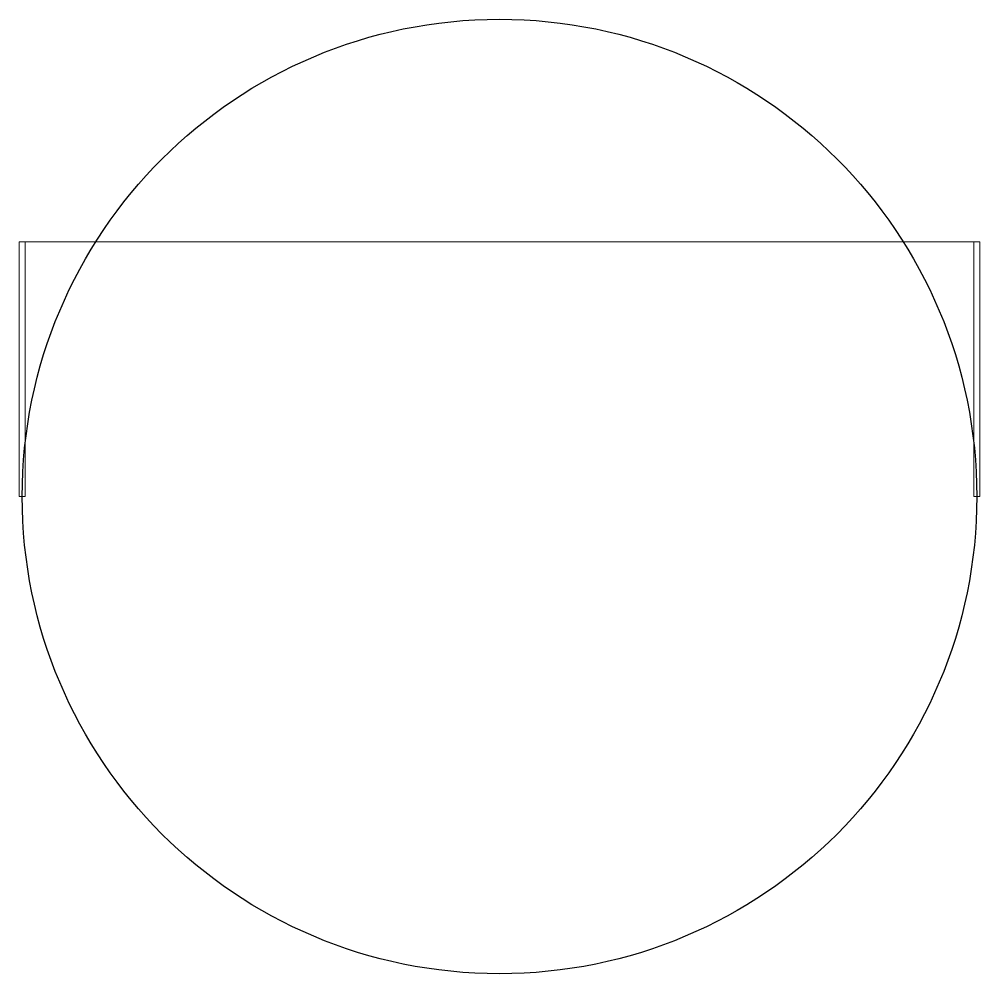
# Model space of a CAD drawing. Extents: x 0 to 210, y 0 to 429.
# Drawn here: x 149.4 to 209.8, y 369 to 429 of the extents above; entities outside this region: 4.
import ezdxf

# ---------------------------------------------------------------- set-up
doc = ezdxf.new("R2010")
doc.units = 0
doc.header["$LTSCALE"] = 12
doc.header["$MEASUREMENT"] = 0
doc.layers.add('COVER', color=3, linetype='CONTINUOUS')
doc.layers.add('stack conn.', color=191, linetype='CONTINUOUS')

msp = doc.modelspace()

# ---------------------------------------------------------------- linework, layer by layer
at = {"layer": 'COVER'}
for p, q in [((0, 0), (0, 16)), ((0, 16), (188.496, 16)), ((188.496, 0), (188.496, 16)), ((0, 0), (188.496, 0))]:
    msp.add_line(p, q, dxfattribs=at)
msp.add_circle((179.569, 399.001), 30, dxfattribs=at)
at = {"layer": 'stack conn.', "lineweight": 18}
for p, q in [((149.382, 415.001), (149.382, 399.001)), ((149.382, 415.001), (209.757, 415.001)), ((149.757, 415.001), (149.757, 399.001)), ((209.382, 399.001), (209.382, 415.001)), ((209.757, 399.001), (209.757, 415.001)), ((149.757, 399.001), (149.382, 399.001)), ((209.757, 399.001), (209.382, 399.001))]:
    msp.add_line(p, q, dxfattribs=at)

doc.saveas('drawing.dxf')
